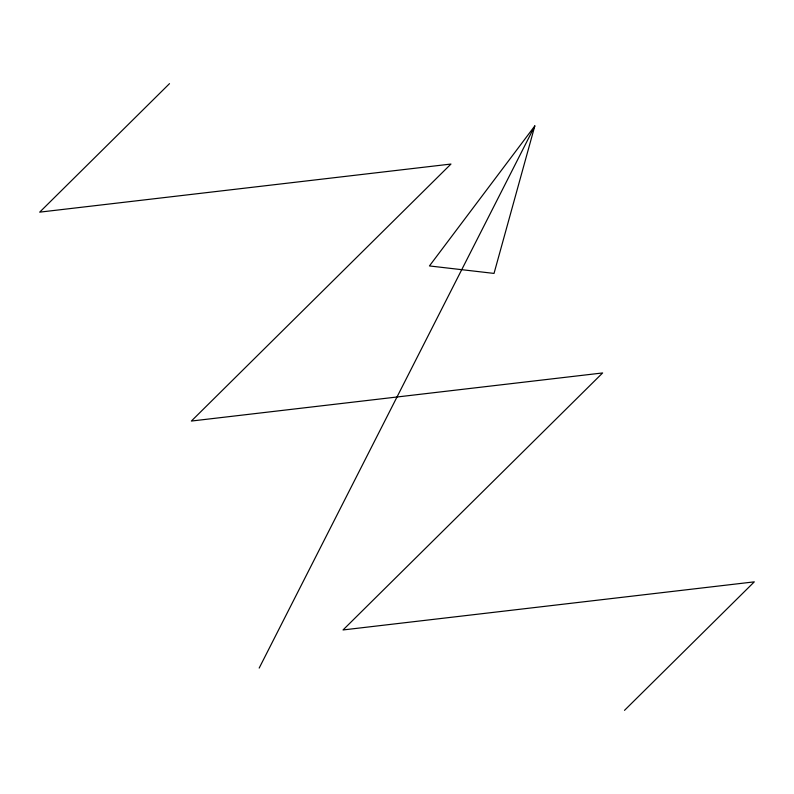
<?xml version="1.0" encoding="UTF-8"?>
<svg xmlns="http://www.w3.org/2000/svg" width="794" height="794" viewBox="0 0 794 794"><rect width="100%" height="100%" fill="white"/><g stroke="black" fill="none" stroke-linecap="round" stroke-linejoin="round"><path stroke-width="1.19" d="M534.828 125.909L494.027 273.414L429.445 265.94L534.828 125.909L259.172 668.091M169.499 83.648L39.7 212.147L450.962 164.05L191.364 421.048L602.636 372.952L343.038 629.95L754.3 581.853L624.501 710.352"/></g></svg>
